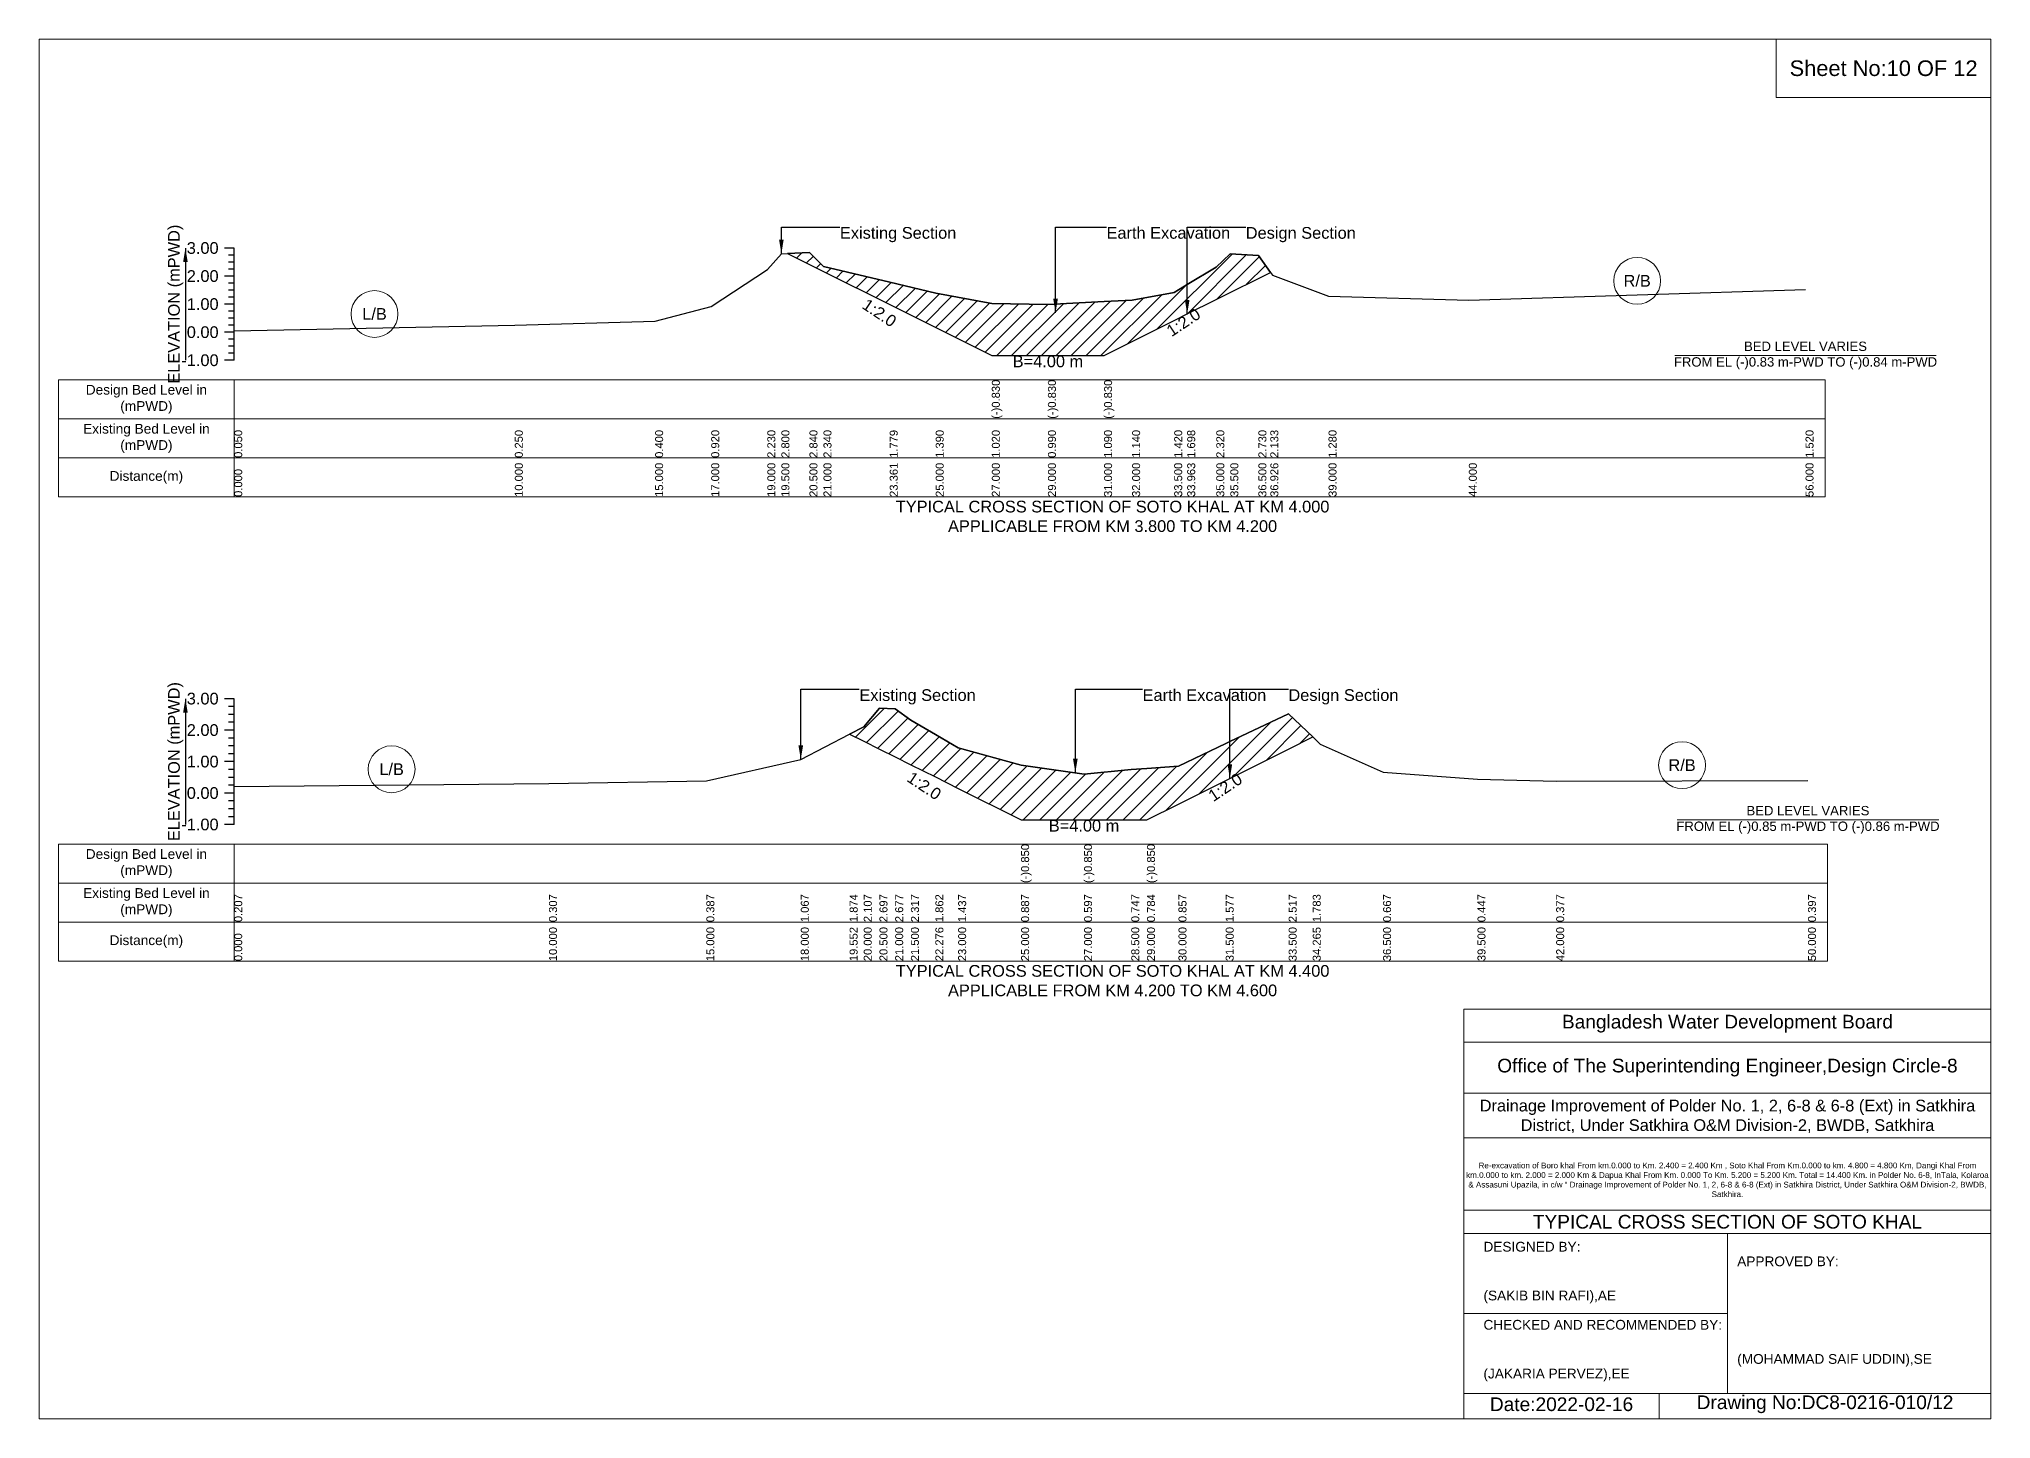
# Model space of a CAD drawing. Header units: inches. Extents: x 91000 to 538000, y -5656 to 0.
# Drawn here: x 190000 to 198000, y -5656 to 0 of the extents above; entities that cross this region are included whole.
import ezdxf

# ---------------------------------------------------------------- set-up
doc = ezdxf.new("R2010")
doc.units = ezdxf.units.IN
doc.header["$LTSCALE"] = 7
doc.header["$MEASUREMENT"] = 0
for name, color, linetype, lineweight in [('Cross section Data Border', 7, 'Continuous', 9), ('Cross Section Labels', 7, 'Continuous', 9), ('Existing_Bed_Level for Xsection', 7, 'Continuous', 25)]:
    doc.layers.add(name, color=color, linetype=linetype, lineweight=lineweight)
doc.styles.get("Standard").update_dxf_attribs({"font": 'arial.ttf'})
doc.dimstyles.get("Standard").update_dxf_attribs({"dimtxt": 45, "dimasz": 60, "dimexe": 0.18, "dimexo": 0.0625, "dimgap": 0.09, "dimtad": 0, "dimtih": 1, "dimtoh": 1, "dimdec": 4, "dimzin": 0, "dimdsep": 46, "dimtxsty": 'Standard', "dimcen": 0.09, "dimadec": 0, "dimazin": 0, "dimtfac": 1, "dimtdec": 4, "dimtofl": 0, "dimtmove": 0, "dimatfit": 3, "dimfxl": 1, "dimtolj": 1, "dimtzin": 0, "dimarcsym": 0})

msp = doc.modelspace()

# ---------------------------------------------------------------- hatches: boundary and pattern name
at = {"layer": 'Existing_Bed_Level for Xsection'}
h = msp.add_hatch(dxfattribs=at)
h.set_pattern_fill('ANSI31', color=256, scale=345, style=0)
h.paths.add_polyline_path([(193068.05556, -878.72778), (193157.5, -923.45), (193215, -952.2), (193486.52778, -1087.96389), (193675, -1182.2), (193905, -1297.2), (194135, -1297.2), (194365, -1297.2), (194480, -1239.7), (194652.5, -1153.45), (194705.76316, -1126.81842), (194825, -1067.2), (194882.5, -1038.45), (194997.5, -980.95), (195046.52632, -956.43684), (194997.5, -887.8), (194882.5, -879.75), (194825, -934.95), (194705.76316, -1006.49211), (194652.5, -1038.45), (194480, -1070.65), (194365, -1076.4), (194135, -1087.9), (193905, -1084.45), (193675, -1041.9), (193486.52778, -997.13785), (193215, -932.65), (193157.5, -875.15)])
h = msp.add_hatch(dxfattribs=at)
h.set_pattern_fill('ANSI31', color=256, scale=387, style=0)
h.paths.add_polyline_path([(193322.20294, -2848.95447), (193380, -2877.853), (193444.5, -2910.103), (193509, -2942.353), (193573.5, -2974.603), (193673.60147, -3024.65374), (193767, -3071.353), (194025, -3200.353), (194283, -3200.353), (194476.5, -3200.353), (194541, -3200.353), (194670, -3135.853), (194863.5, -3039.103), (194880.59692, -3030.55454), (195121.5, -2910.103), (195220.19384, -2860.75608), (195121.5, -2766.01), (194880.59692, -2879.23445), (194863.5, -2887.27), (194670, -2980.15), (194541, -2989.61), (194476.5, -2994.34), (194283, -3013.69), (194025, -2976.28), (193767, -2905.33), (193673.60147, -2850.5362), (193573.5, -2791.81), (193509, -2745.37), (193444.5, -2742.79), (193380, -2818.9)])

# ---------------------------------------------------------------- linework, layer by layer
at = {"layer": 'Cross section Data Border'}
for points in [[(190080, -1396.75), (197320, -1396.75), (197320, -1876.75), (190080, -1876.75)], [(190080, -3299.703), (197330, -3299.703), (197330, -3779.703), (190080, -3779.703)]]:
    msp.add_lwpolyline(points, close=True, dxfattribs=at)
for points in [[(190800, -1396.75), (190800, -1876.75)], [(190080, -1556.75), (197320, -1556.75)], [(190080, -1716.75), (197320, -1716.75)], [(190800, -3299.703), (190800, -3779.703)], [(190080, -3459.703), (197330, -3459.703)], [(190080, -3619.703), (197330, -3619.703)]]:
    msp.add_lwpolyline(points, dxfattribs=at)
at = {"layer": 'Cross Section Labels'}
for points in [[(190000, 0), (198000, 0), (198000, -5656), (190000, -5656)], [(197120, 0), (198000, 0), (198000, -240), (197120, -240)]]:
    msp.add_lwpolyline(points, close=True, dxfattribs=at)
for points in [[(196704.19427, -1297.2), (197775.80573, -1297.2)], [(196714.19427, -3200.353), (197785.80573, -3200.353)], [(195840, -5656), (195840, -3976), (198000, -3976)], [(195840, -4112), (198000, -4112)], [(195840, -4320), (198000, -4320)], [(195840, -4504), (198000, -4504)], [(195840, -4800), (198000, -4800)], [(195840, -4896), (198000, -4896)], [(196920, -4896), (196920, -5552)], [(195840, -5224), (196920, -5224)], [(195840, -5552), (198000, -5552)], [(196640, -5552), (196640, -5656)]]:
    msp.add_lwpolyline(points, dxfattribs=at)
for centre in [(196550, -991.3), (191375, -1127), (191445, -2993.05), (196734, -2976.28)]:
    msp.add_circle(centre, 96, dxfattribs=at)
at = {"layer": 'Existing_Bed_Level for Xsection'}
for points in [[(190800, -856.75), (190760, -856.75)], [(190800, -1316.75), (190800, -1201.75), (190800, -1086.75), (190800, -971.75), (190800, -856.75)], [(190800, -1196), (191950, -1173), (192525, -1155.75), (192755, -1095.95), (192985, -945.3), (193042.5, -879.75), (193068.05556, -878.72778), (193157.5, -875.15), (193215, -932.65), (193486.52778, -997.13785), (193675, -1041.9), (193905, -1084.45), (193905, -1084.45), (194135, -1087.9), (194135, -1087.9), (194365, -1076.4), (194365, -1076.4), (194480, -1070.65), (194652.5, -1038.45), (194705.76316, -1006.49211), (194825, -934.95), (194882.5, -879.75), (194997.5, -887.8), (195046.52632, -956.43684), (195055, -968.3), (195285, -1054.55), (195860, -1070.65), (197240, -1026.95)], [(190800, -885.5), (190776, -885.5)], [(190800, -914.25), (190776, -914.25)], [(190800, -943), (190776, -943)], [(190800, -971.75), (190760, -971.75)], [(190800, -1000.5), (190776, -1000.5)], [(190800, -1029.25), (190776, -1029.25)], [(190800, -1086.75), (190760, -1086.75)], [(190800, -1058), (190776, -1058)], [(190800, -1115.5), (190776, -1115.5)], [(190800, -1144.25), (190776, -1144.25)], [(190800, -1173), (190776, -1173)], [(190800, -1201.75), (190760, -1201.75)], [(190800, -1230.5), (190776, -1230.5)], [(190800, -1259.25), (190776, -1259.25)], [(190800, -1316.75), (190760, -1316.75)], [(190800, -1288), (190776, -1288)], [(190800, -2703.703), (190760, -2703.703)], [(190800, -3219.703), (190800, -3090.703), (190800, -2961.703), (190800, -2832.703), (190800, -2703.703)], [(190800, -2735.953), (190776, -2735.953)], [(190800, -2768.203), (190776, -2768.203)], [(190800, -3064), (192090, -3051.1), (192735, -3040.78), (193122, -2953.06), (193322.20294, -2848.95447), (193380, -2818.9), (193444.5, -2742.79), (193509, -2745.37), (193573.5, -2791.81), (193673.60147, -2850.5362), (193767, -2905.33), (194025, -2976.28), (194025, -2976.28), (194283, -3013.69), (194283, -3013.69), (194476.5, -2994.34), (194541, -2989.61), (194541, -2989.61), (194670, -2980.15), (194863.5, -2887.27), (194880.59692, -2879.23445), (195121.5, -2766.01), (195220.19384, -2860.75608), (195250.5, -2889.85), (195508.5, -3004.66), (195895.5, -3033.04), (196218, -3042.07), (197250, -3039.49)], [(190800, -2832.703), (190760, -2832.703)], [(190800, -2800.453), (190776, -2800.453)], [(190800, -2864.953), (190776, -2864.953)], [(190800, -2897.203), (190776, -2897.203)], [(190800, -2929.453), (190776, -2929.453)], [(190800, -2961.703), (190760, -2961.703)], [(190800, -2993.953), (190776, -2993.953)], [(190800, -3026.203), (190776, -3026.203)], [(190800, -3090.703), (190760, -3090.703)], [(190800, -3058.453), (190776, -3058.453)], [(190800, -3122.953), (190776, -3122.953)], [(190800, -3155.203), (190776, -3155.203)], [(190800, -3187.453), (190776, -3187.453)], [(190800, -3219.703), (190760, -3219.703)]]:
    msp.add_lwpolyline(points, dxfattribs=at)
for points in [[(193068.05556, -878.72778), (193068.05556, -878.72778), (193157.5, -923.45), (193215, -952.2), (193486.52778, -1087.96389), (193675, -1182.2), (193905, -1297.2), (193905, -1297.2), (194135, -1297.2), (194135, -1297.2), (194365, -1297.2), (194365, -1297.2), (194480, -1239.7), (194652.5, -1153.45), (194705.76316, -1126.81842), (194825, -1067.2), (194882.5, -1038.45), (194997.5, -980.95), (195046.52632, -956.43684), (195046.52632, -956.43684), (195046.52632, -956.43684), (194997.5, -887.8), (194882.5, -879.75), (194825, -934.95), (194705.76316, -1006.49211), (194652.5, -1038.45), (194480, -1070.65), (194365, -1076.4), (194365, -1076.4), (194135, -1087.9), (194135, -1087.9), (193905, -1084.45), (193905, -1084.45), (193675, -1041.9), (193486.52778, -997.13785), (193215, -932.65), (193157.5, -875.15), (193068.05556, -878.72778)], [(193322.20294, -2848.95447), (193322.20294, -2848.95447), (193380, -2877.853), (193444.5, -2910.103), (193509, -2942.353), (193573.5, -2974.603), (193673.60147, -3024.65374), (193767, -3071.353), (194025, -3200.353), (194025, -3200.353), (194283, -3200.353), (194283, -3200.353), (194476.5, -3200.353), (194541, -3200.353), (194541, -3200.353), (194670, -3135.853), (194863.5, -3039.103), (194880.59692, -3030.55454), (195121.5, -2910.103), (195220.19384, -2860.75608), (195121.5, -2766.01), (194880.59692, -2879.23445), (194863.5, -2887.27), (194670, -2980.15), (194541, -2989.61), (194541, -2989.61), (194476.5, -2994.34), (194283, -3013.69), (194283, -3013.69), (194025, -2976.28), (194025, -2976.28), (193767, -2905.33), (193673.60147, -2850.5362), (193573.5, -2791.81), (193509, -2745.37), (193444.5, -2742.79), (193380, -2818.9), (193322.20294, -2848.95447)]]:
    msp.add_lwpolyline(points, close=True, dxfattribs=at)

# ---------------------------------------------------------------- texts
at = {"layer": 'Cross section Data Border', "char_height": 40, "width": 640, "attachment_point": 5}
for s, insert in [('Design Bed Level in (mPWD)', (190440, -1476.75)), ('Existing Bed Level in (mPWD)', (190440, -1636.75)), ('Distance(m)', (190440, -1796.75)), ('Design Bed Level in (mPWD)', (190440, -3379.703)), ('Existing Bed Level in (mPWD)', (190440, -3539.703)), ('Distance(m)', (190440, -3699.703))]:
    msp.add_mtext(s, dxfattribs=dict(at, insert=insert))
at = {"layer": 'Cross Section Labels'}
for s, insert, char_height, attachment_point in [('Sheet No:10 OF 12', (197560, -120), 64, 5), ('Existing Section', (193282.5, -770.5), 48, 1), ('Earth Excavation', (194375, -770.5), 48, 1), ('Design Section', (194945.76316, -770.5), 48, 1), ('R/B', (196550, -991.3), 48, 5), ('L/B', (191375, -1127), 48, 5), ('BED LEVEL VARIES ^JFROM EL (-)0.83 m-PWD TO (-)0.84 m-PWD', (197240, -1297.2), 38.4, 5), ('B=4.00 m', (194135, -1297.2), 48, 2), ('TYPICAL CROSS SECTION OF SOTO KHAL AT KM 4.000^JAPPLICABLE FROM KM 3.800 TO KM 4.200', (194400, -1956.75), 48, 5), ('Existing Section', (193362, -2665.003), 48, 1), ('Earth Excavation', (194523, -2665.003), 48, 1), ('Design Section', (195120.59692, -2665.003), 48, 1), ('R/B', (196734, -2976.28), 48, 5), ('L/B', (191445, -2993.05), 48, 5), ('B=4.00 m', (194283, -3200.353), 48, 2), ('BED LEVEL VARIES ^JFROM EL (-)0.85 m-PWD TO (-)0.86 m-PWD', (197250, -3200.353), 38.4, 5), ('TYPICAL CROSS SECTION OF SOTO KHAL AT KM 4.400^JAPPLICABLE FROM KM 4.200 TO KM 4.600', (194400, -3859.703), 48, 5), ('Bangladesh Water Development Board', (196920, -4036), 56, 5), ('Office of The Superintending Engineer,Design Circle-8', (196920, -4216), 56, 5)]:
    msp.add_mtext(s, dxfattribs=dict(at, insert=insert, char_height=char_height, attachment_point=attachment_point))
at = {"layer": 'Cross Section Labels', "char_height": 48, "attachment_point": 2}
for insert, rotation in [((193457.77778, -1102.33889), 326.309932474), ((194677.01316, -1141.19342), 33.690067526), ((193641.35147, -3040.77874), 326.309932474), ((194848.34692, -3046.67954), 33.690067526)]:
    msp.add_mtext('1:2.0', dxfattribs=dict(at, insert=insert, rotation=rotation))
at = {"layer": 'Cross Section Labels'}
for s, insert, char_height, width, attachment_point in [('Drainage Improvement of Polder No. 1, 2, 6-8 & 6-8 (Ext) in Satkhira District, Under Satkhira O&M Division-2, BWDB, Satkhira', (196920, -4416), 48, 2240, 5), ('Re-excavation of Boro khal From km.0.000 to Km. 2.400 = 2.400 Km , Soto Khal From Km.0.000 to km. 4.800 = 4.800 Km, Dangi Khal From km.0.000 to km. 2.000 = 2.000 Km & Dapua Khal From Km. 0.000 To Km. 5.200 = 5.200 Km. Total = 14.400 Km. in Polder No. 6-8, InTala, Kolaroa & Assasuni Upazila, in c/w “ Drainage Improvement of Polder No. 1, 2, 6-8 & 6-8 (Ext) in Satkhira District, Under Satkhira O&M Division-2, BWDB, Satkhira.', (196920, -4676), 23.56497918, 2160, 5), ('TYPICAL CROSS SECTION OF SOTO KHAL', (196920, -4848), 56, 2240, 5), ('DESIGNED BY:^J^J^J(SAKIB BIN RAFI),AE', (195920, -5056), 40, 1120, 4), ('APPROVED BY:^J^J^J^J^J^J(MOHAMMAD SAIF UDDIN),SE', (196960, -5216), 40, 1120, 4), ('CHECKED AND RECOMMENDED BY:^J^J^J(JAKARIA PERVEZ),EE', (195920, -5376), 40, 1120, 4), ('Date:2022-02-16', (196240, -5596), 56, 1120, 5), ('Drawing No:DC8-0216-010/12', (197320, -5596), 56, 1760, 5)]:
    msp.add_mtext(s, dxfattribs=dict(at, insert=insert, char_height=char_height, width=width, attachment_point=attachment_point))
at = {"layer": 'Existing_Bed_Level for Xsection', "rotation": 90}
for s, insert, char_height, attachment_point in [('ELEVATION (mPWD)', (190560, -1086.75), 48, 5), ('(-)0.830', (193905, -1556.75), 32.8, 1), ('(-)0.830', (194135, -1556.75), 32.8, 1), ('(-)0.830', (194365, -1556.75), 32.8, 1), ('0.050', (190800, -1716.75), 32.8, 1), ('0.250', (191950, -1716.75), 32.8, 1), ('0.400', (192525, -1716.75), 32.8, 1), ('0.920', (192755, -1716.75), 32.8, 1), ('2.230', (192985, -1716.75), 32.8, 1), ('2.800', (193042.5, -1716.75), 32.8, 1), ('2.840', (193157.5, -1716.75), 32.8, 1), ('2.340', (193215, -1716.75), 32.8, 1), ('1.779', (193486.52778, -1716.75), 32.8, 1), ('1.390', (193675, -1716.75), 32.8, 1), ('1.020', (193905, -1716.75), 32.8, 1), ('0.990', (194135, -1716.75), 32.8, 1), ('1.090', (194365, -1716.75), 32.8, 1), ('1.140', (194480, -1716.75), 32.8, 1), ('1.420', (194652.5, -1716.75), 32.8, 1), ('1.698', (194705.76316, -1716.75), 32.8, 1), ('2.320', (194825, -1716.75), 32.8, 1), ('2.730', (194997.5, -1716.75), 32.8, 1), ('2.133', (195046.52632, -1716.75), 32.8, 1), ('1.280', (195285, -1716.75), 32.8, 1), ('1.520', (197240, -1716.75), 32.8, 1), ('10.000', (191950, -1876.75), 32.8, 1), ('15.000', (192525, -1876.75), 32.8, 1), ('17.000', (192755, -1876.75), 32.8, 1), ('19.000', (192985, -1876.75), 32.8, 1), ('19.500', (193042.5, -1876.75), 32.8, 1), ('20.500', (193157.5, -1876.75), 32.8, 1), ('21.000', (193215, -1876.75), 32.8, 1), ('23.361', (193486.52778, -1876.75), 32.8, 1), ('25.000', (193675, -1876.75), 32.8, 1), ('27.000', (193905, -1876.75), 32.8, 1), ('29.000', (194135, -1876.75), 32.8, 1), ('31.000', (194365, -1876.75), 32.8, 1), ('32.000', (194480, -1876.75), 32.8, 1), ('33.500', (194652.5, -1876.75), 32.8, 1), ('33.963', (194705.76316, -1876.75), 32.8, 1), ('35.000', (194825, -1876.75), 32.8, 1), ('35.500', (194882.5, -1876.75), 32.8, 1), ('36.500', (194997.5, -1876.75), 32.8, 1), ('36.926', (195046.52632, -1876.75), 32.8, 1), ('39.000', (195285, -1876.75), 32.8, 1), ('44.000', (195860, -1876.75), 32.8, 1), ('56.000', (197240, -1876.75), 32.8, 1), ('0.000', (190800, -1876.75), 32.8, 1), ('ELEVATION (mPWD)', (190560, -2961.703), 48, 5), ('(-)0.850', (194025, -3459.703), 32.8, 1), ('(-)0.850', (194283, -3459.703), 32.8, 1), ('(-)0.850', (194541, -3459.703), 32.8, 1), ('0.207', (190800, -3619.703), 32.8, 1), ('0.307', (192090, -3619.703), 32.8, 1), ('0.387', (192735, -3619.703), 32.8, 1), ('1.067', (193122, -3619.703), 32.8, 1), ('1.874', (193322.20294, -3619.703), 32.8, 1), ('2.107', (193380, -3619.703), 32.8, 1), ('2.697', (193444.5, -3619.703), 32.8, 1), ('2.677', (193509, -3619.703), 32.8, 1), ('2.317', (193573.5, -3619.703), 32.8, 1), ('1.862', (193673.60147, -3619.703), 32.8, 1), ('1.437', (193767, -3619.703), 32.8, 1), ('0.887', (194025, -3619.703), 32.8, 1), ('0.597', (194283, -3619.703), 32.8, 1), ('0.747', (194476.5, -3619.703), 32.8, 1), ('0.784', (194541, -3619.703), 32.8, 1), ('0.857', (194670, -3619.703), 32.8, 1), ('1.577', (194863.5, -3619.703), 32.8, 1), ('2.517', (195121.5, -3619.703), 32.8, 1), ('1.783', (195220.19384, -3619.703), 32.8, 1), ('0.667', (195508.5, -3619.703), 32.8, 1), ('0.447', (195895.5, -3619.703), 32.8, 1), ('0.377', (196218, -3619.703), 32.8, 1), ('0.397', (197250, -3619.703), 32.8, 1), ('0.000', (190800, -3779.703), 32.8, 1), ('10.000', (192090, -3779.703), 32.8, 1), ('15.000', (192735, -3779.703), 32.8, 1), ('18.000', (193122, -3779.703), 32.8, 1), ('19.552', (193322.20294, -3779.703), 32.8, 1), ('20.000', (193380, -3779.703), 32.8, 1), ('20.500', (193444.5, -3779.703), 32.8, 1), ('21.000', (193509, -3779.703), 32.8, 1), ('21.500', (193573.5, -3779.703), 32.8, 1), ('22.276', (193673.60147, -3779.703), 32.8, 1), ('23.000', (193767, -3779.703), 32.8, 1), ('25.000', (194025, -3779.703), 32.8, 1), ('27.000', (194283, -3779.703), 32.8, 1), ('28.500', (194476.5, -3779.703), 32.8, 1), ('29.000', (194541, -3779.703), 32.8, 1), ('30.000', (194670, -3779.703), 32.8, 1), ('31.500', (194863.5, -3779.703), 32.8, 1), ('33.500', (195121.5, -3779.703), 32.8, 1), ('34.265', (195220.19384, -3779.703), 32.8, 1), ('36.500', (195508.5, -3779.703), 32.8, 1), ('39.500', (195895.5, -3779.703), 32.8, 1), ('42.000', (196218, -3779.703), 32.8, 1), ('50.000', (197250, -3779.703), 32.8, 1)]:
    msp.add_mtext(s, dxfattribs=dict(at, insert=insert, char_height=char_height, attachment_point=attachment_point))
at = {"layer": 'Existing_Bed_Level for Xsection', "char_height": 48, "attachment_point": 6}
for s, insert in [('3.00', (190736, -856.75)), ('2.00', (190736, -971.75)), ('1.00', (190736, -1086.75)), ('0.00', (190736, -1201.75)), ('-1.00', (190736, -1316.75)), ('3.00', (190736, -2703.703)), ('2.00', (190736, -2832.703)), ('1.00', (190736, -2961.703)), ('0.00', (190736, -3090.703)), ('-1.00', (190736, -3219.703))]:
    msp.add_mtext(s, dxfattribs=dict(at, insert=insert))

# ---------------------------------------------------------------- leaders
at = {"layer": 'Cross Section Labels', "annotation_type": 0, "has_hookline": 1, "hookline_direction": 0}
for points, text_width in [([(193042.5, -879.75), (193042.5, -770.5), (193282.41, -770.5)], 467.16508), ([(194166.25953, -1121.88907), (194166.25953, -770.5), (194374.91, -770.5)], 496.99318), ([(194705.76316, -1126.81842), (194705.76316, -770.5), (194945.67316, -770.5)], 441.23329), ([(193122, -2953.06), (193122, -2665.003), (193361.91, -2665.003)], 467.16508), ([(194247.30369, -3007.50862), (194247.30369, -2665.003), (194522.91, -2665.003)], 496.99318), ([(194880.59692, -3030.55454), (194880.59692, -2665.003), (195120.50692, -2665.003)], 441.23329)]:
    msp.add_leader(points, dimstyle='Standard', override={"dimasz": 57.6}, dxfattribs=dict(at, text_width=text_width))
at = {"layer": 'Existing_Bed_Level for Xsection'}
for points in [[(190600, -856.75), (190600, -1316.75)], [(190600, -2703.703), (190600, -3219.703)]]:
    msp.add_leader(points, dimstyle='Standard', override={"dimasz": 57.6}, dxfattribs=at)

doc.saveas('drawing.dxf')
